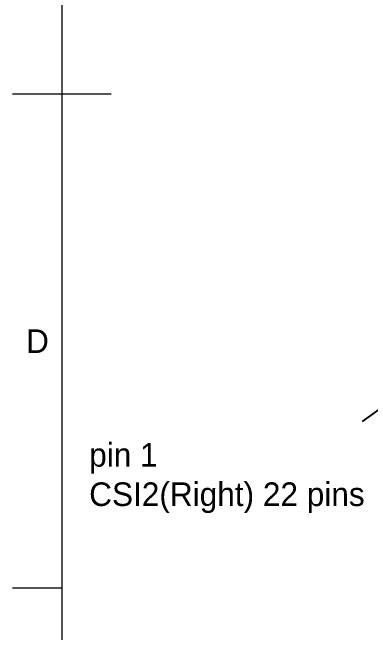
# Model space of a CAD drawing. Header units: millimetres. Extents: x 15 to 205, y 5 to 292.
# Drawn here: x 15 to 51.3, y 94 to 156.8 of the extents above; entities that cross this region are included whole.
import ezdxf

# ---------------------------------------------------------------- set-up
doc = ezdxf.new("R2010")
doc.units = ezdxf.units.MM
doc.layers.add('Annotations', color=7, linetype='Continuous')
doc.layers.add('Border', color=7, linetype='Continuous')
doc.styles.add('Shapr0', font='txt', dxfattribs={"height": 2.3925})
doc.dimstyles.new('ISO-25', dxfattribs={"dimtxt": 2.5, "dimasz": 2.5, "dimexe": 1.25, "dimexo": 0.625, "dimtad": 1, "dimtxsty": 'Standard', "dimcen": 2.5, "dimadec": 0, "dimazin": 0, "dimtfac": 1, "dimtmove": 0, "dimatfit": 3, "dimfxl": 1, "dimarcsym": 0})

msp = doc.modelspace()

# ---------------------------------------------------------------- linework, layer by layer
at = {"layer": 'Border', "linetype": 'Continuous', "lineweight": 15}
for p, q in [((20, 287), (20, 10)), ((25, 148.5), (15, 148.5)), ((20, 98.5), (15, 98.5))]:
    msp.add_line(p, q, dxfattribs=at)

# ---------------------------------------------------------------- texts
at = {"layer": 'Annotations', "linetype": 'Continuous', "lineweight": 15, "insert": (22.782, 109.639), "char_height": 1.79438, "width": 84.66672, "attachment_point": 4}
msp.add_mtext('{\\fSF-Mono-Regular-Extended.ttf|b0|i0|c0|p0;\\H1.333333x;pin 1\\PCSI2(Right) 22 pins}', dxfattribs=at)
at = {"layer": 'Border', "linetype": 'Continuous', "lineweight": 15, "insert": (18.696, 123.5), "char_height": 2.393, "width": 2.3925, "attachment_point": 6, "style": 'Shapr0'}
msp.add_mtext('D', dxfattribs=at)

# ---------------------------------------------------------------- leaders
at = {"layer": 'Annotations', "linetype": 'Continuous', "lineweight": 15}
msp.add_leader([(61.723, 123.468), (50.432, 115.376)], dimstyle='ISO-25', dxfattribs=at)

doc.saveas('drawing.dxf')
